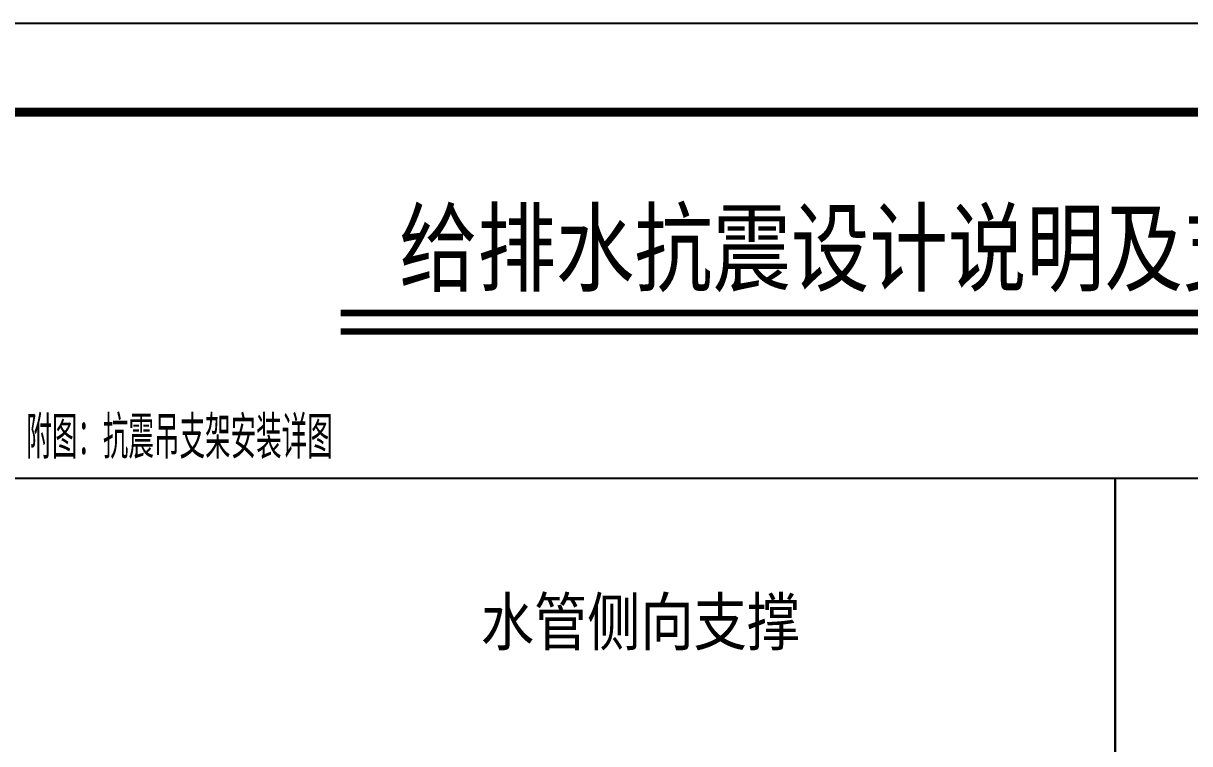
# Model space of a CAD drawing. Extents: x 1725261 to 1937680, y 860327 to 1571294.
# Drawn here: x 1817003 to 1830155, y 1253801 to 1261917 of the extents above; entities that cross this region are included whole.
import ezdxf

# ---------------------------------------------------------------- set-up
doc = ezdxf.new("R2010")
doc.units = 0
doc.header["$LTSCALE"] = 1000
doc.header["$MEASUREMENT"] = 0
doc.linetypes.add('CONTINOUS', pattern=[0])
doc.layers.add('A-文字', color=3, linetype='Continuous', lineweight=30)
for name, color, linetype in [('bz', 2, 'Continuous'), ('W_TEXT', 7, 'Continuous'), ('图框', 140, 'Continuous')]:
    doc.layers.add(name, color=color, linetype=linetype)
doc.styles.add('HZ', font='TXT', dxfattribs={"bigfont": 'HZTXT'})
doc.styles.add('中西文等高字体', font='HZTXT_E.shx', dxfattribs={"width": 0.7, "height": 4, "bigfont": 'hztxt.shx'})
doc.styles.add('黑体', font='simhei.ttf')

# ---------------------------------------------------------------- blocks, each defined once
blk = doc.blocks.new('GDGDGRDGDRGDR')
at = {"layer": '图框'}
blk.add_lwpolyline([(148132.8, -148204.2), (190182.8, -148204.2), (190182.8, -118504.2), (148132.8, -118504.2)], close=True, dxfattribs=at)
at = {"layer": '图框', "const_width": 50}
blk.add_lwpolyline([(149382.8, -147704.2), (189682.8, -147704.2), (189682.8, -119004.2), (149382.8, -119004.2)], close=True, dxfattribs=at)

msp = doc.modelspace()

# ---------------------------------------------------------------- linework, layer by layer
for points in [[(1816638.2, 1256792.8), (1829315.4, 1256792.8), (1829315.4, 1241937.5), (1816638.2, 1241937.5)], [(1829315.4, 1256792.8), (1844453.8, 1256792.8), (1844453.8, 1241937.5), (1829315.4, 1241937.5)]]:
    msp.add_lwpolyline(points, close=True)
at = {"layer": 'A-文字'}
msp.add_lwpolyline([(1793841.1, 1260917.1), (1864445.2, 1260917.1), (1864445.2, 1203515.5), (1793841.1, 1203515.5)], close=True, dxfattribs=at)
at = {"layer": 'W_TEXT', "linetype": 'Continuous', "const_width": 72}
for points in [[(1820581.3, 1258653.7), (1837460, 1258653.7)], [(1820581.3, 1258446), (1837460, 1258446)]]:
    msp.add_lwpolyline(points, dxfattribs=at)

# ---------------------------------------------------------------- block references
at = {"xscale": 2, "yscale": 2, "zscale": 2}
msp.add_blockref('GDGDGRDGDRGDR', (1495075.4, 1498925.5), dxfattribs=at)

# ---------------------------------------------------------------- texts
at = {"style": 'HZ', "width": 0.6}
msp.add_text('附图：抗震吊支架安装详图', height=479.971, dxfattribs=at).set_placement((1817036.4, 1257011.8))
at = {"layer": 'bz', "color": 7, "style": '中西文等高字体'}
msp.add_text('水管侧向支撑', height=600, dxfattribs=at).set_placement((1822161.1, 1254851.8))
at = {"layer": 'W_TEXT', "color": 7, "linetype": 'CONTINOUS', "style": '黑体', "width": 0.8}
msp.add_text('给排水抗震设计说明及支架安装示意图', height=810, dxfattribs=at).set_placement((1821240.4, 1258981.9))

doc.saveas('drawing.dxf')
